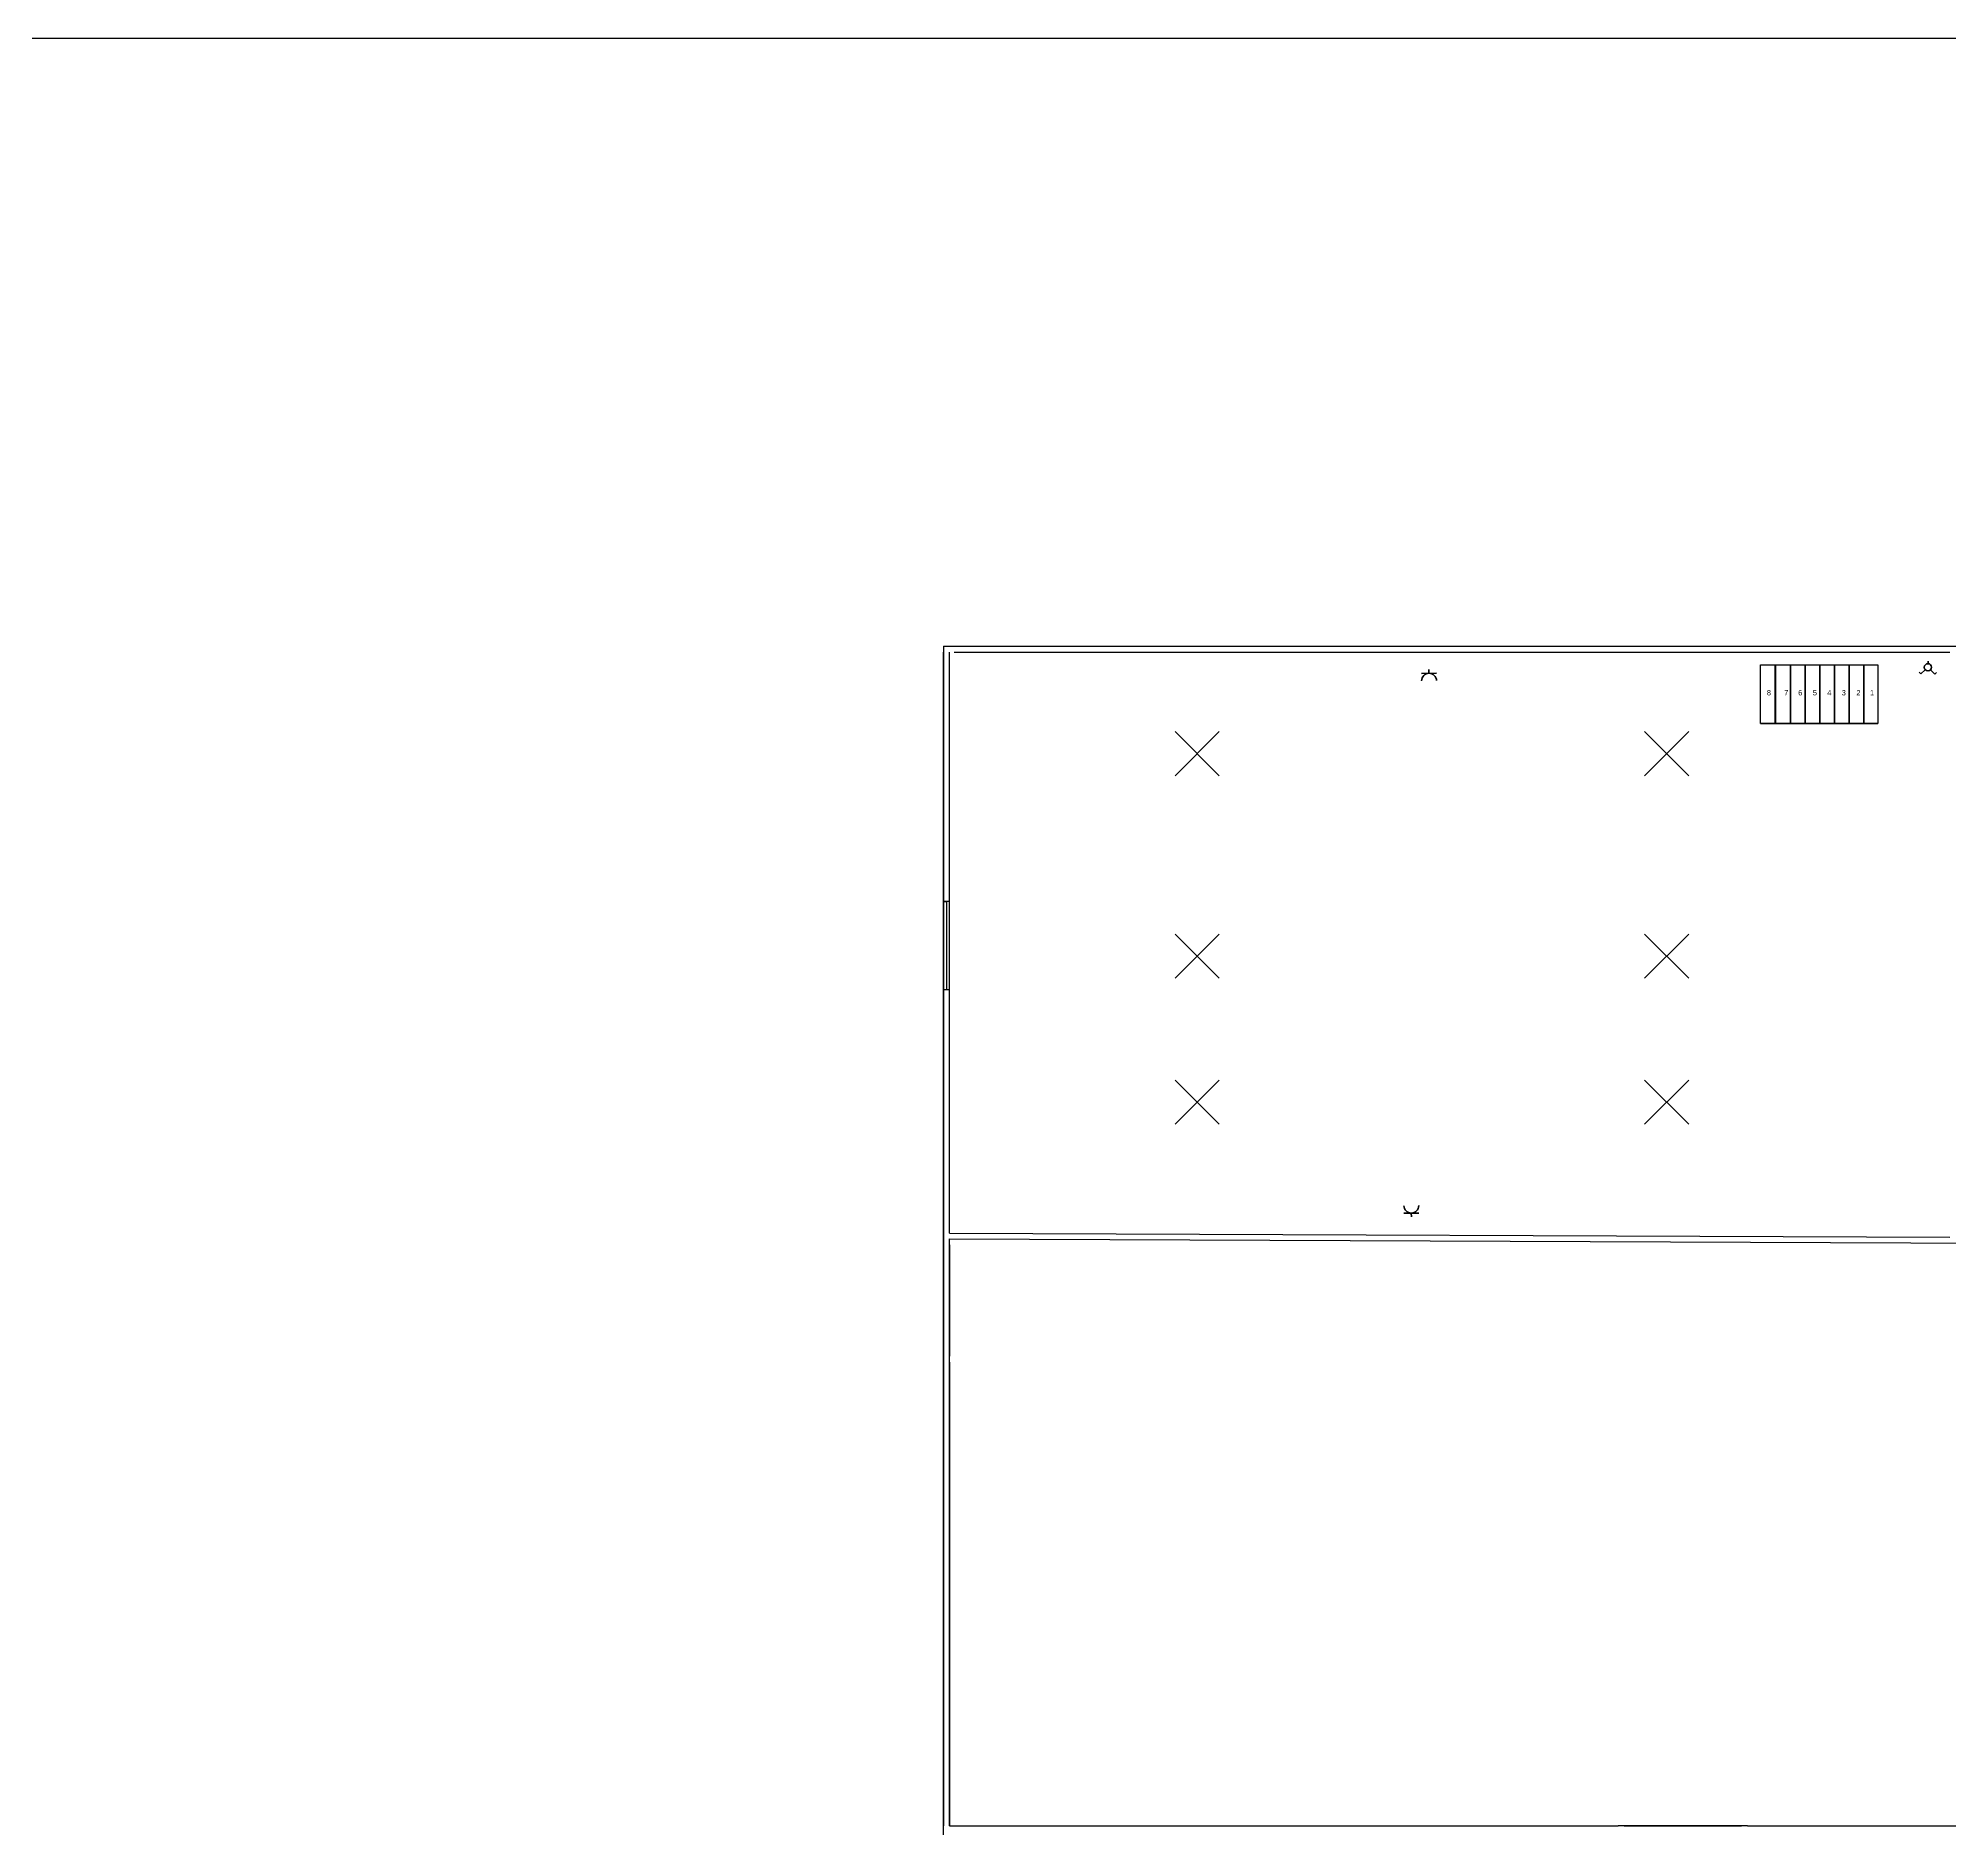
# Model space of a CAD drawing. Header units: millimetres. Extents: x 27207 to 63174, y 4783 to 28482.
# Drawn here: x 48317 to 51575, y 8221 to 11272 of the extents above; entities that cross this region are included whole.
import ezdxf

# ---------------------------------------------------------------- set-up
doc = ezdxf.new("R2010")
doc.units = ezdxf.units.MM
doc.header["$LTSCALE"] = 20
doc.layers.add('semboller-tablosu', color=3, linetype='Continuous', lineweight=70)
doc.styles.add('Arial_3', font='Arial Unicode MS.ttf', dxfattribs={"height": 3})

msp = doc.modelspace()

# ---------------------------------------------------------------- linework, layer by layer
for p, q in [((49860, 10235.885), (52370, 10235.885)), ((49860, 10235.885), (49860, 9225.885)), ((49860, 6225.885), (49860, 10225.885)), ((49870.04, 9235.885), (49870, 10225.885)), ((49878, 10225.885), (51575, 10225.885)), ((51252.323, 10104.362), (51252.323, 10204.362)), ((51252.323, 10204.362), (51452.323, 10204.362)), ((51277.323, 10104.362), (51277.323, 10204.362)), ((51278.323, 10104.362), (51278.323, 10204.362)), ((51283.847, 10204.362), (51322.336, 10204.362)), ((51303.323, 10104.362), (51303.323, 10204.362)), ((51304.323, 10104.362), (51304.323, 10204.362)), ((51328.323, 10104.362), (51328.323, 10204.362)), ((51329.323, 10104.362), (51329.323, 10204.362)), ((51353.323, 10104.362), (51353.323, 10204.362)), ((51354.323, 10104.362), (51354.323, 10204.362)), ((51374.718, 10204.362), (51430.045, 10204.362)), ((51378.323, 10104.362), (51378.323, 10204.362)), ((51379.323, 10104.362), (51379.323, 10204.362)), ((51403.323, 10104.362), (51403.323, 10204.362)), ((51404.323, 10104.362), (51404.323, 10204.362)), ((51428.323, 10104.362), (51428.323, 10204.362)), ((51429.323, 10104.362), (51429.323, 10204.362)), ((51452.323, 10204.362), (51452.323, 10104.362)), ((51452.323, 10173.575), (51452.323, 10128.475)), ((51452.323, 10104.362), (51252.323, 10104.362)), ((51452.323, 10103.362), (51252.323, 10103.362)), ((49860, 9650.885), (49860, 9800.885)), ((49870, 9800.885), (49860, 9800.885)), ((49860, 9800.885), (49865, 9800.885)), ((49865, 9800.885), (49865, 9650.885)), ((49870, 9650.885), (49870, 9800.885)), ((49860, 9650.885), (49870, 9650.885)), ((49860, 9225.885), (49860, 8225.885)), ((49870, 9215.885), (49870, 9225.885)), ((49870, 9225.885), (52360, 9215.885)), ((49870.04, 9235.885), (51574.919, 9229.038)), ((49870.04, 9235.885), (49870.04, 9235.885)), ((49870, 9025.885), (49870, 9215.885)), ((49870, 9215.885), (49870, 9025.885)), ((49870, 9015.885), (49870, 9030)), ((49870, 8225.885), (49870, 9015.885)), ((49870, 9015.885), (49870, 8225.885)), ((49870, 8225.885), (51010, 8225.885)), ((49945, 8225.885), (50345, 8225.885)), ((51220, 8225.885), (51010, 8225.885)), ((51020, 8225.885), (51220, 8225.885)), ((51230, 8225.885), (51220, 8225.885)), ((51230, 8225.885), (52360, 8225.885))]:
    msp.add_line(p, q)
at = {"ltscale": 75}
msp.add_lwpolyline([(31075.758, 11271.77), (60086.905, 11271.77), (60086.905, 4783.21), (31075.758, 4783.21)], close=True, dxfattribs=at)
at = {"layer": 'semboller-tablosu'}
for p, q in [((51538.002, 10206.091), (51538.172, 10210.221)), ((50700, 10190), (50674.636, 10189.465)), ((50674.636, 10189.465), (50687.318, 10189.733)), ((50687.318, 10189.733), (50687.184, 10196.074)), ((51525.585, 10188.695), (51522.785, 10191.736)), ((51533.186, 10195.696), (51525.585, 10188.695)), ((51542.177, 10195.558), (51549.561, 10188.329)), ((51549.561, 10188.329), (51552.453, 10191.282)), ((50330, 10015.184), (50254.747, 10090.437)), ((50330, 10090.437), (50254.747, 10015.184)), ((51130, 10015.184), (51054.747, 10090.437)), ((51130, 10090.437), (51054.747, 10015.184)), ((50330, 9670), (50254.747, 9745.253)), ((50330, 9745.253), (50254.747, 9670)), ((51130, 9670), (51054.747, 9745.253)), ((51130, 9745.253), (51054.747, 9670)), ((50330, 9421.265), (50254.747, 9496.518)), ((50330, 9496.518), (50254.747, 9421.265)), ((51130, 9421.265), (51054.747, 9496.518)), ((51130, 9496.518), (51054.747, 9421.265)), ((50644.63, 9269.894), (50670, 9270)), ((50670, 9270), (50657.315, 9269.947)), ((50657.315, 9269.947), (50657.342, 9263.604))]:
    msp.add_line(p, q, dxfattribs=at)
msp.add_circle((51537.747, 10199.896), 6.2, dxfattribs=at)
for centre, start, end in [((50687.585, 10177.05), 1.208187, 181.208187), ((50657.262, 9282.632), 180.239573, 0.239573)]:
    msp.add_arc(centre, 12.685, start, end, dxfattribs=at)

# ---------------------------------------------------------------- texts
at = {"char_height": 9, "attachment_point": 1, "style": 'Arial_3'}
for s, insert in [('8', (51263.242, 10161.09)), ('7', (51292.721, 10161.09)), ('6', (51316.602, 10161.09)), ('5', (51341.604, 10161.09)), ('4', (51366.232, 10161.09)), ('3', (51390.859, 10161.09)), ('2', (51415.861, 10161.09)), ('1', (51438.996, 10161.09))]:
    msp.add_mtext_dynamic_manual_height_columns(s, width=25, gutter_width=15, heights=[0], dxfattribs=dict(at, insert=insert))

doc.saveas('drawing.dxf')
